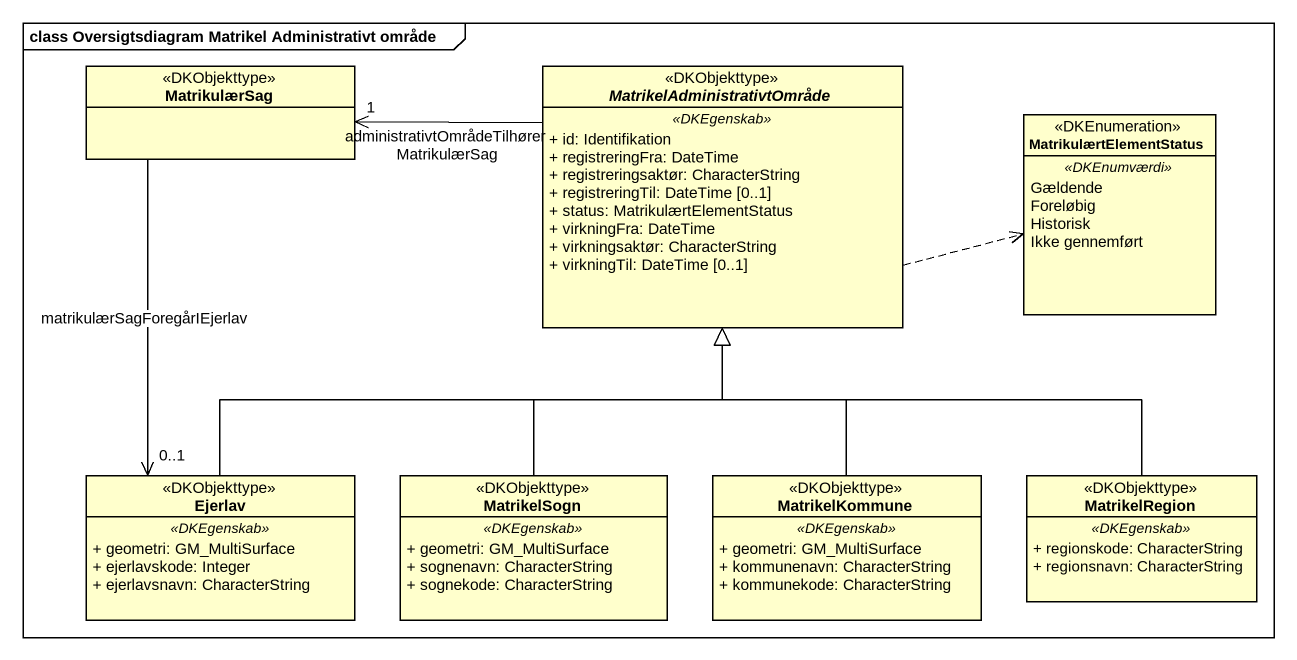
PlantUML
@startuml
mainframe class Oversigtsdiagram Matrikel Administrativt område
hide circle
hide empty members
skinparam classAttributeIconSize 0
class MatrikulærSag <<DKObjekttype>>
abstract class MatrikelAdministrativtOmråde <<DKObjekttype>> {
  .. <<DKEgenskab>> ..
  + id: Identifikation
  + registreringFra: DateTime
  + registreringsaktør: CharacterString
  + registreringTil: DateTime [0..1]
  + status: MatrikulærtElementStatus
  + virkningFra: DateTime
  + virkningsaktør: CharacterString
  + virkningTil: DateTime [0..1]
}
enum MatrikulærtElementStatus <<DKEnumeration>> {
  .. <<DKEnumværdi>> ..
  Gældende
  Foreløbig
  Historisk
  Ikke gennemført
}
class Ejerlav <<DKObjekttype>> {
  .. <<DKEgenskab>> ..
  + geometri: GM_MultiSurface
  + ejerlavskode: Integer
  + ejerlavsnavn: CharacterString
}
class MatrikelSogn <<DKObjekttype>> {
  .. <<DKEgenskab>> ..
  + geometri: GM_MultiSurface
  + sognenavn: CharacterString
  + sognekode: CharacterString
}
class MatrikelKommune <<DKObjekttype>> {
  .. <<DKEgenskab>> ..
  + geometri: GM_MultiSurface
  + kommunenavn: CharacterString
  + kommunekode: CharacterString
}
class MatrikelRegion <<DKObjekttype>> {
  .. <<DKEgenskab>> ..
  + regionskode: CharacterString
  + regionsnavn: CharacterString
}
MatrikulærSag --> "0..1" Ejerlav : matrikulærSagForegårIEjerlav
MatrikelAdministrativtOmråde -left-> "1" MatrikulærSag : administrativtOmrådeTilhørerMatrikulærSag
MatrikelAdministrativtOmråde .right.> MatrikulærtElementStatus
Ejerlav -up-|> MatrikelAdministrativtOmråde
MatrikelSogn -up-|> MatrikelAdministrativtOmråde
MatrikelKommune -up-|> MatrikelAdministrativtOmråde
MatrikelRegion -up-|> MatrikelAdministrativtOmråde
@enduml
